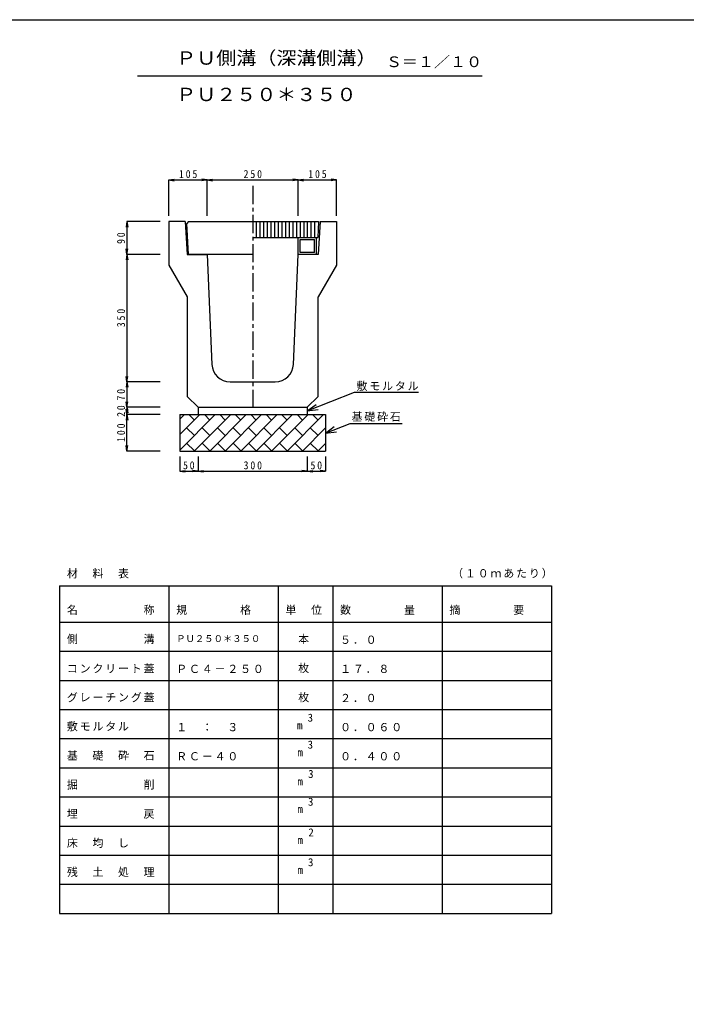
# Model space of a CAD drawing. Units: millimetres, scale not verified. Extents: x -4010 to 3990, y -2662 to 2838.
# Drawn here: x -2181 to -352, y 113 to 2838 of the extents above; entities that cross this region are included whole.
import ezdxf
from ezdxf.enums import TextEntityAlignment as Align

# ---------------------------------------------------------------- set-up
doc = ezdxf.new("R2010")
doc.units = ezdxf.units.MM
doc.header["$LTSCALE"] = 10
doc.linetypes.add('CHAIN1', pattern=[8, 5, -1, 1, -1])
doc.layers.add('0-0', color=7, linetype='Continuous')
doc.styles.add('ＭＳ ゴシック', font='')
doc.styles.get('ＭＳ ゴシック').set_extended_font_data('MS Gothic')

msp = doc.modelspace()

# ---------------------------------------------------------------- linework, layer by layer
at = {"layer": '0-0'}
for p, q in [((-1857.91, 2684.32), (-911.83, 2684.32)), ((-1771.81, 2398.69), (-1756.94, 2400.65)), ((-1771.81, 2398.69), (-1666.81, 2398.69)), ((-1771.81, 2299.96), (-1771.81, 2398.69)), ((-1771.81, 2398.69), (-1756.94, 2396.73)), ((-1666.81, 2398.69), (-1681.69, 2400.65)), ((-1666.81, 2398.69), (-1681.69, 2396.73)), ((-1666.81, 2398.69), (-1651.94, 2400.65)), ((-1666.81, 2299.96), (-1666.81, 2398.69)), ((-1666.81, 2398.69), (-1416.81, 2398.69)), ((-1666.81, 2398.69), (-1651.94, 2396.73)), ((-1416.81, 2398.69), (-1431.69, 2400.65)), ((-1416.81, 2398.69), (-1431.69, 2396.73)), ((-1416.81, 2398.69), (-1401.94, 2400.65)), ((-1416.81, 2299.96), (-1416.81, 2398.69)), ((-1416.81, 2398.69), (-1311.81, 2398.69)), ((-1416.81, 2398.69), (-1401.94, 2396.73)), ((-1311.81, 2398.69), (-1326.69, 2400.65)), ((-1311.81, 2398.69), (-1326.69, 2396.73)), ((-1311.81, 2299.96), (-1311.81, 2398.69)), ((-1886.96, 2284.32), (-1888.91, 2269.44)), ((-1886.96, 2284.32), (-1886.96, 2194.32)), ((-1795.44, 2284.32), (-1886.96, 2284.32)), ((-1886.96, 2284.32), (-1885, 2269.44)), ((-1726.81, 2284.32), (-1721.81, 2194.32)), ((-1717.81, 2284.32), (-1722.54, 2279.32)), ((-1717.81, 2194.32), (-1722.54, 2279.32)), ((-1531.81, 2284.32), (-1531.81, 2240.32)), ((-1521.81, 2284.32), (-1521.81, 2240.32)), ((-1511.81, 2284.32), (-1511.81, 2240.32)), ((-1501.81, 2284.32), (-1501.81, 2240.32)), ((-1491.81, 2284.32), (-1491.81, 2240.32)), ((-1481.81, 2284.32), (-1481.81, 2240.32)), ((-1471.81, 2284.32), (-1471.81, 2240.32)), ((-1461.81, 2284.32), (-1461.81, 2240.32)), ((-1451.81, 2284.32), (-1451.81, 2240.32)), ((-1441.81, 2284.32), (-1441.81, 2240.32)), ((-1431.81, 2284.32), (-1431.81, 2240.32)), ((-1421.81, 2284.32), (-1421.81, 2240.32)), ((-1411.82, 2284.32), (-1411.82, 2240.32)), ((-1401.81, 2284.32), (-1401.81, 2240.32)), ((-1391.81, 2284.32), (-1391.81, 2240.32)), ((-1381.81, 2284.32), (-1381.81, 2240.32)), ((-1371.81, 2284.32), (-1371.81, 2240.32)), ((-1356.81, 2284.32), (-1361.81, 2194.32)), ((-1541.81, 2240.32), (-1363.26, 2240.32)), ((-1416.81, 2194.32), (-1416.81, 2240.32)), ((-1411.81, 2235.32), (-1371.81, 2235.32)), ((-1411.81, 2199.32), (-1411.81, 2235.32)), ((-1371.81, 2199.32), (-1371.81, 2235.32)), ((-1366.81, 2194.32), (-1366.81, 2240.32)), ((-1886.96, 2194.32), (-1888.91, 2209.19)), ((-1886.96, 2194.32), (-1885, 2209.19)), ((-1886.96, 2194.32), (-1885, 2179.44)), ((-1886.96, 2194.32), (-1886.96, 1844.32)), ((-1721.81, 2194.32), (-1666.81, 2194.32)), ((-1541.81, 2194.32), (-1717.81, 2194.32)), ((-1666.81, 2194.32), (-1653.87, 1892.17)), ((-1429.76, 1892.17), (-1416.81, 2194.32)), ((-1361.81, 2194.32), (-1416.81, 2194.32)), ((-1371.81, 2199.32), (-1411.81, 2199.32)), ((-1771.81, 2164.32), (-1721.81, 2077.71)), ((-1311.81, 2164.32), (-1361.81, 2077.71)), ((-1886.96, 1844.32), (-1888.91, 1859.19)), ((-1886.96, 1844.32), (-1885, 1859.19)), ((-1886.96, 1844.32), (-1888.91, 1829.44)), ((-1795.44, 1844.32), (-1886.96, 1844.32)), ((-1886.96, 1844.32), (-1885, 1829.44)), ((-1886.96, 1844.32), (-1886.96, 1774.32)), ((-1603.91, 1844.32), (-1479.72, 1844.32)), ((-1391.81, 1764.65), (-1261.91, 1815.56)), ((-1261.91, 1815.56), (-1086.73, 1815.56)), ((-1886.96, 1774.32), (-1888.91, 1789.19)), ((-1886.96, 1774.32), (-1888.91, 1759.44)), ((-1886.96, 1774.32), (-1885, 1789.19)), ((-1795.44, 1774.32), (-1886.96, 1774.32)), ((-1886.96, 1774.32), (-1885, 1759.44)), ((-1886.96, 1774.32), (-1886.96, 1754.32)), ((-1691.81, 1774.32), (-1691.81, 1754.32)), ((-1391.81, 1764.65), (-1367.67, 1782.45)), ((-1391.81, 1774.32), (-1391.81, 1754.32)), ((-1886.96, 1754.32), (-1888.91, 1769.19)), ((-1886.96, 1754.32), (-1888.91, 1739.44)), ((-1886.96, 1754.32), (-1888.91, 1739.44)), ((-1886.96, 1754.32), (-1885, 1769.19)), ((-1795.44, 1754.32), (-1886.96, 1754.32)), ((-1886.96, 1754.32), (-1885, 1739.44)), ((-1886.96, 1654.32), (-1886.96, 1754.32)), ((-1795.44, 1754.32), (-1886.96, 1754.32)), ((-1886.96, 1754.32), (-1885, 1739.44)), ((-1741.81, 1754.32), (-1341.81, 1754.32)), ((-1741.81, 1754.32), (-1741.81, 1654.32)), ((-1741.81, 1656.93), (-1644.43, 1754.32)), ((-1741.81, 1699.36), (-1686.86, 1754.32)), ((-1741.81, 1741.79), (-1729.28, 1754.32)), ((-1701.84, 1739.33), (-1716.82, 1754.32)), ((-1702, 1654.32), (-1602, 1754.32)), ((-1659.41, 1739.33), (-1674.4, 1754.32)), ((-1659.58, 1654.32), (-1559.58, 1754.32)), ((-1616.99, 1739.33), (-1631.97, 1754.32)), ((-1617.15, 1654.32), (-1517.15, 1754.32)), ((-1574.56, 1739.33), (-1589.55, 1754.32)), ((-1574.73, 1654.32), (-1474.73, 1754.32)), ((-1532.14, 1739.33), (-1547.12, 1754.32)), ((-1532.3, 1654.32), (-1432.3, 1754.32)), ((-1489.71, 1739.33), (-1504.69, 1754.32)), ((-1489.87, 1654.32), (-1389.87, 1754.32)), ((-1447.28, 1739.33), (-1462.27, 1754.32)), ((-1447.45, 1654.32), (-1347.45, 1754.32)), ((-1404.86, 1739.33), (-1419.84, 1754.32)), ((-1391.81, 1764.65), (-1362, 1767.99)), ((-1362.43, 1739.33), (-1377.41, 1754.32)), ((-1341.81, 1754.32), (-1341.81, 1654.32)), ((-1701.84, 1696.91), (-1723.05, 1718.12)), ((-1659.41, 1696.91), (-1680.63, 1718.12)), ((-1616.99, 1696.91), (-1638.2, 1718.12)), ((-1574.56, 1696.91), (-1595.78, 1718.12)), ((-1532.14, 1696.91), (-1553.35, 1718.12)), ((-1489.71, 1696.91), (-1510.92, 1718.12)), ((-1447.28, 1696.91), (-1468.5, 1718.12)), ((-1404.86, 1696.91), (-1426.07, 1718.12)), ((-1405.02, 1654.32), (-1341.81, 1717.52)), ((-1362.43, 1696.9), (-1383.64, 1718.12)), ((-1341.81, 1703.68), (-1274.51, 1729.97)), ((-1341.81, 1703.68), (-1317.65, 1721.46)), ((-1274.51, 1729.97), (-1131.48, 1729.97)), ((-1341.81, 1703.68), (-1312, 1706.99)), ((-1886.96, 1654.32), (-1888.91, 1669.19)), ((-1886.96, 1654.32), (-1885, 1669.19)), ((-1701.84, 1654.48), (-1723.05, 1675.69)), ((-1659.41, 1654.48), (-1680.63, 1675.69)), ((-1616.99, 1654.48), (-1638.2, 1675.69)), ((-1574.56, 1654.48), (-1595.78, 1675.69)), ((-1532.14, 1654.48), (-1553.35, 1675.69)), ((-1489.71, 1654.48), (-1510.92, 1675.69)), ((-1447.28, 1654.48), (-1468.5, 1675.69)), ((-1404.86, 1654.48), (-1426.07, 1675.69)), ((-1362.43, 1654.48), (-1383.64, 1675.69)), ((-1362.59, 1654.32), (-1341.81, 1675.09)), ((-1795.44, 1654.32), (-1886.96, 1654.32)), ((-1741.81, 1654.32), (-1341.81, 1654.32)), ((-1741.81, 1639.46), (-1741.81, 1598.72)), ((-1691.81, 1639.46), (-1691.81, 1598.72)), ((-1391.81, 1639.46), (-1391.81, 1598.72)), ((-1341.81, 1639.46), (-1341.81, 1598.72)), ((-1741.81, 1598.72), (-1726.94, 1600.67)), ((-1741.81, 1598.72), (-1691.81, 1598.72)), ((-1741.81, 1598.72), (-1726.94, 1596.76)), ((-1691.81, 1598.72), (-1706.69, 1600.67)), ((-1691.81, 1598.72), (-1706.69, 1596.76)), ((-1691.81, 1598.72), (-1676.94, 1600.67)), ((-1691.81, 1598.72), (-1391.81, 1598.72)), ((-1691.81, 1598.72), (-1676.94, 1596.76)), ((-1391.81, 1598.72), (-1406.69, 1600.67)), ((-1391.81, 1598.72), (-1406.69, 1596.76)), ((-1391.81, 1598.72), (-1376.94, 1600.67)), ((-1391.81, 1598.72), (-1341.81, 1598.72)), ((-1391.81, 1598.72), (-1376.94, 1596.76)), ((-1341.81, 1598.72), (-1356.69, 1600.67)), ((-1341.81, 1598.72), (-1356.69, 1596.76)), ((-2071.81, 1284.32), (-721.81, 1284.32)), ((-2071.81, 1284.32), (-2071.81, 384.32)), ((-1771.81, 1284.32), (-1771.81, 384.32)), ((-1471.81, 1284.32), (-1471.81, 384.32)), ((-1321.81, 1284.32), (-1321.81, 384.32)), ((-1021.81, 1284.32), (-1021.81, 384.32)), ((-721.81, 1284.32), (-721.81, 384.32)), ((-2071.81, 1184.32), (-721.81, 1184.32)), ((-2071.81, 1104.32), (-721.81, 1104.32)), ((-2071.81, 1024.32), (-721.81, 1024.32)), ((-2071.81, 944.32), (-721.81, 944.32)), ((-2071.81, 864.32), (-721.81, 864.32)), ((-2071.81, 784.32), (-721.81, 784.32)), ((-2071.81, 704.32), (-721.81, 704.32)), ((-2071.81, 624.32), (-721.81, 624.32)), ((-2071.81, 544.32), (-721.81, 544.32)), ((-2071.81, 464.32), (-721.81, 464.32)), ((-2071.81, 384.32), (-721.81, 384.32)), ((-1976.81, 384.31), (-966.81, 384.31))]:
    msp.add_line(p, q, dxfattribs=at)
at = {"layer": '0-0', "linetype": 'CHAIN1'}
msp.add_line((-1541.81, 2382.52), (-1541.81, 1774.32), dxfattribs=at)
at = {"layer": '0-0', "color": 2}
msp.add_lwpolyline([(-4010.17, 2838.48), (3989.83, 2838.48), (3989.83, -2661.53)], dxfattribs=at)
at = {"layer": '0-0'}
for points in [[(-1726.81, 2284.32), (-1771.81, 2284.32), (-1771.81, 2164.32)], [(-1717.81, 2284.32), (-1360.81, 2284.32), (-1363.26, 2240.32)], [(-1356.81, 2284.32), (-1311.81, 2284.32), (-1311.81, 2164.32)], [(-1795.44, 2194.32), (-1886.96, 2194.32), (-1888.91, 2179.44)], [(-1721.81, 2077.71), (-1721.81, 1804.32), (-1691.81, 1774.32), (-1391.81, 1774.32), (-1361.81, 1804.32), (-1361.81, 2077.71)]]:
    msp.add_lwpolyline(points, dxfattribs=at)
for centre, start, end in [((-1603.91, 1894.32), 182.45407, 270), ((-1479.72, 1894.32), 270, 357.54593)]:
    msp.add_arc(centre, 50, start, end, dxfattribs=at)

# ---------------------------------------------------------------- texts
at = {"layer": '0-0', "color": 3, "style": 'ＭＳ ゴシック', "width": 1.1}
for s, p in [('ＰＵ側溝（深溝側溝）', (-1751.81, 2704.32)), ('ＰＵ２５０＊３５０', (-1751.81, 2604.32))]:
    msp.add_text(s, height=36.66, dxfattribs=at).set_placement(p, align=Align.BOTTOM_LEFT)
at = {"layer": '0-0', "style": 'ＭＳ ゴシック', "width": 1.1}
msp.add_text('Ｓ＝１／１０', height=29.33, dxfattribs=at).set_placement((-1175.99, 2699.8), align=Align.BOTTOM_LEFT)
at = {"layer": '0-0', "color": 4, "style": 'ＭＳ ゴシック'}
msp.add_text('ＰＵ２５０＊３５０', height=18.33, dxfattribs=at).set_placement((-1751.81, 1124.32), align=Align.BOTTOM_LEFT)
at = {"layer": '0-0', "style": 'ＭＳ ゴシック'}
for s, p in [('3', (-1390.96, 904.32)), ('m', (-1419.96, 883.32)), ('3', (-1390.96, 830.32)), ('m', (-1418.96, 809.32)), ('3', (-1389.66, 749.82)), ('m', (-1418.96, 729.32)), ('3', (-1389.96, 673.42)), ('m', (-1418.96, 653.32)), ('2', (-1388.96, 589.32)), ('m', (-1418.86, 568.32)), ('3', (-1389.96, 507.32)), ('m', (-1418.66, 486.32))]:
    msp.add_text(s, height=21.99, dxfattribs=at).set_placement(p, align=Align.BOTTOM_LEFT)
at = {"layer": '0-0', "char_height": 21.99, "attachment_point": 7, "style": 'ＭＳ ゴシック'}
for s, insert in [('\\T1.38;\\W0.9;105', (-1744.31, 2403.69)), ('\\T1.38;\\W0.9;250', (-1566.81, 2403.69)), ('\\T1.38;\\W0.9;105', (-1389.31, 2403.69)), ('\\T1.17;敷モルタル', (-1256.68, 1819.12)), ('\\T1.17;基礎砕石', (-1270.33, 1734.93)), ('\\T1.36;\\W0.9;50', (-1733.06, 1603.72)), ('\\T1.38;\\W0.9;300', (-1566.81, 1603.72)), ('\\T1.36;\\W0.9;50', (-1383.06, 1603.72)), ('\\T1.17;材\u3000料\u3000表', (-2051.81, 1304.32)), ('\\T1.17;（１０ｍあたり）', (-994.04, 1304.32)), ('\\T1.17;名\u3000\u3000\u3000\u3000\u3000称', (-2051.81, 1204.32)), ('\\T1.17;規\u3000\u3000\u3000\u3000格', (-1751.81, 1204.32)), ('\\T1.17;単\u3000位', (-1451.81, 1204.32)), ('\\T1.17;数\u3000\u3000\u3000\u3000量', (-1301.81, 1204.32)), ('\\T1.17;摘\u3000\u3000\u3000\u3000要', (-1001.81, 1204.32)), ('\\T1.17;側\u3000\u3000\u3000\u3000\u3000溝', (-2051.81, 1124.32)), ('\\T1.17;\u3000本', (-1451.81, 1124.32)), ('\\T1.17;５．０', (-1301.81, 1124.32)), ('\\T1.17;コンクリート蓋', (-2051.81, 1044.32)), ('\\T1.17;ＰＣ４－２５０', (-1751.81, 1044.32)), ('\\T1.17;\u3000枚', (-1451.81, 1044.32)), ('\\T1.17;１７．８', (-1301.81, 1044.32)), ('\\T1.17;グレーチング蓋', (-2051.81, 964.32)), ('\\T1.17;\u3000枚', (-1451.81, 964.32)), ('\\T1.17;２．０', (-1301.81, 964.32)), ('\\T1.17;敷モルタル', (-2051.81, 884.32)), ('\\T1.17;１\u3000：\u3000３', (-1751.81, 884.32)), ('\\T1.17;０．０６０', (-1301.81, 884.32)), ('\\T1.17;基\u3000礎\u3000砕\u3000石', (-2051.81, 804.32)), ('\\T1.17;ＲＣ－４０', (-1751.81, 804.32)), ('\\T1.17;０．４００', (-1301.81, 804.32)), ('\\T1.17;掘\u3000\u3000\u3000\u3000\u3000削', (-2051.81, 724.32)), ('\\T1.17;埋\u3000\u3000\u3000\u3000\u3000戻', (-2051.81, 644.32)), ('\\T1.17;床\u3000均\u3000し', (-2051.81, 564.32)), ('\\T1.17;残\u3000土\u3000処\u3000理', (-2051.81, 484.32))]:
    msp.add_mtext(s, dxfattribs=dict(at, insert=insert))
at = {"layer": '0-0', "char_height": 21.99, "attachment_point": 7, "rotation": 90, "style": 'ＭＳ ゴシック'}
for s, insert in [('\\T1.36;\\W0.9;90', (-1891.96, 2223.07)), ('\\T1.38;\\W0.9;350', (-1891.96, 1994.32)), ('\\T1.36;\\W0.9;70', (-1891.96, 1793.07)), ('\\T1.36;\\W0.9;20', (-1891.96, 1748.07)), ('\\T1.38;\\W0.9;100', (-1891.96, 1679.32))]:
    msp.add_mtext(s, dxfattribs=dict(at, insert=insert))

doc.saveas('drawing.dxf')
